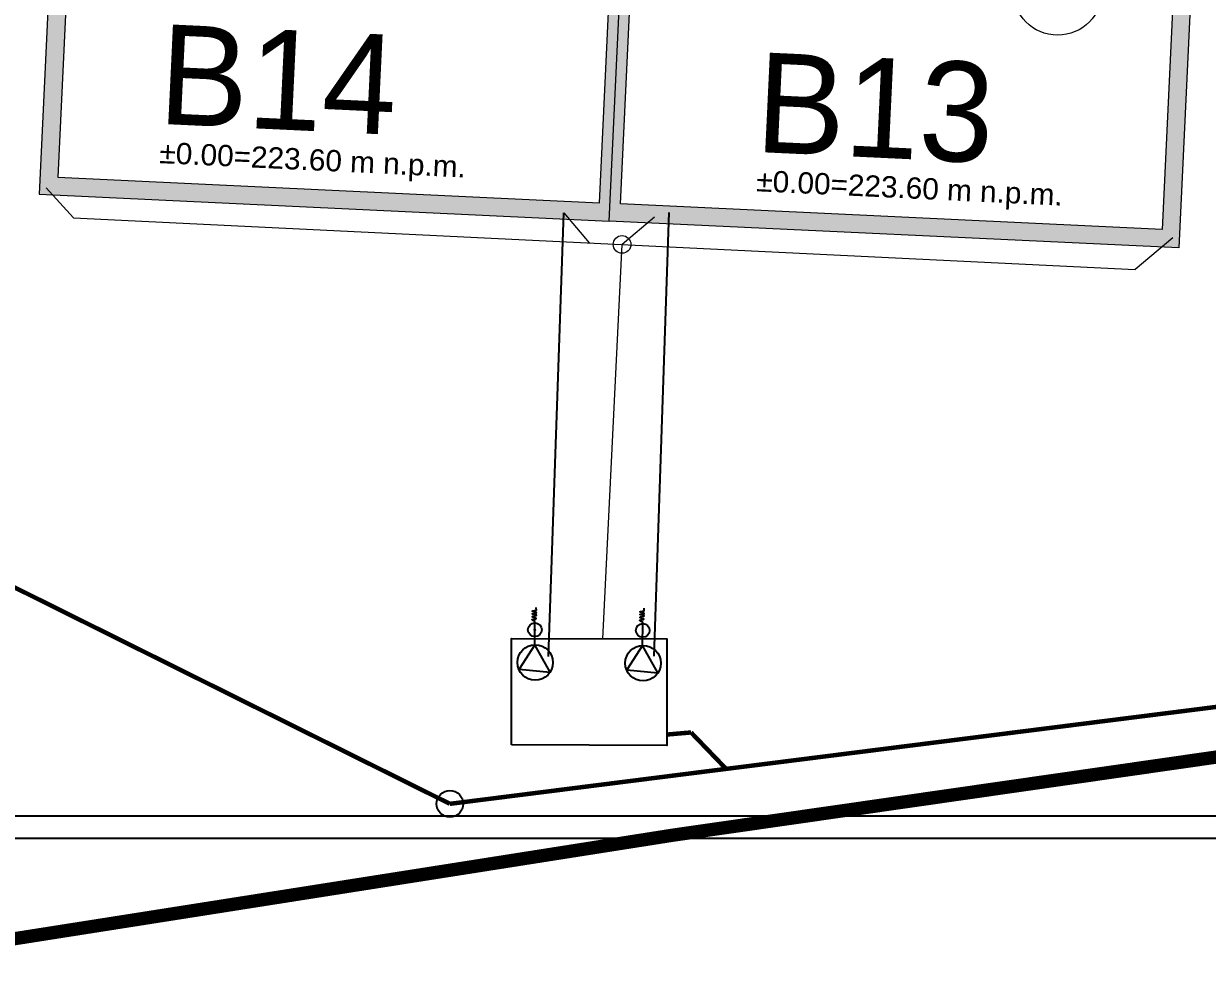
# Model space of a CAD drawing. Header units: millimetres. Extents: x 1780 to 154263, y -7240 to 17216.
# Drawn here: x 7822 to 10489, y 816 to 2923 of the extents above; entities that cross this region are included whole.
import ezdxf

# ---------------------------------------------------------------- set-up
doc = ezdxf.new("R2010")
doc.units = ezdxf.units.MM
doc.linetypes.add('ACAD_ISO03W100', pattern=[30, 12, -18])
for name, color, linetype, lineweight in [('0 zlewnie cząstkowe', 8, 'Continuous', 50), ('2d_SX_PZT_instalacje - kanalizacja deszczowa', 8, 'CWK_KANALIZACJA_DESZCZOWA', 15), ('2d_SX_PZT_opis', 8, 'Continuous', 9), ('2d_SX_PZT_sieci i przyłącza - kanalizacja deszczowa', 8, 'Continuous', 25), ('2d_SX_PZT_teren inwestcyji', 8, 'Continuous', 5), ('2d_SX_PZT_wymiary', 50, 'Continuous', 5)]:
    doc.layers.add(name, color=color, linetype=linetype, lineweight=lineweight)
doc.layers.add('2d_SX_PZT_instalacje - elektryka', color=7, linetype='Continuous', lineweight=18, true_color=0xf51800)
doc.layers.add('60 instalacje elektryka', color=10, linetype='Continuous')
doc.layers.get('2d_SX_PZT_wymiary').off()
doc.styles.get("Standard").update_dxf_attribs({"font": 'ARIAL.TTF'})
doc.styles.add('superhelix light', font='')
doc.styles.get('superhelix light').set_extended_font_data('Bahnschrift Light')
doc.linetypes.add('CWK_KANALIZACJA_DESZCZOWA', pattern='A,0.5,-0.125,["Kd",Standard,S=0.1,R=0,X=-0.05,Y=-0.05],-0.125', length=0.75)
doc.linetypes.add('CWK_PRAD', pattern='A,0.5,-0.125,["En",Standard,S=0.1,R=0,X=-0.05,Y=-0.05],-0.125', length=0.75)

# ---------------------------------------------------------------- blocks, each defined once
blk = doc.blocks.new('NAZWY I RZĘDNE')
at = {"layer": '2d_SX_PZT_opis', "char_height": 225, "width": 507.522, "attachment_point": 3, "rotation": 342.2917, "style": 'superhelix light'}
for s, insert in [('B14', (17845.7, 21322.8)), ('B13', (19128.4, 20913.3))]:
    blk.add_mtext(s, dxfattribs=dict(at, insert=insert))
at = {"layer": '2d_SX_PZT_opis', "char_height": 48, "width": 1025.543, "attachment_point": 1, "rotation": 342.2917}
for insert in [(17262.6, 21230.3), (18545.3, 20820.8)]:
    blk.add_mtext('%%P0.00=223.60 m n.p.m.', dxfattribs=dict(at, insert=insert))
blk = doc.blocks.new('pzt wymiary podstawowe')
at = {"layer": '2d_SX_PZT_wymiary', "rotation": 15.04791395420216}
blk.add_blockref('NAZWY I RZĘDNE', (-39723.1, -71705.8), dxfattribs=at)
blk = doc.blocks.new('PDKLD PZT')
h = blk.add_hatch(color=256)
h.dxf.hatch_style = 1
h.paths.add_polyline_path([(22292.2, -22890.6), (21071.5, -22833), (21035.4, -23598.1), (22256, -23655.8)], flags=16)
h.paths.add_polyline_path([(22317.5, -22851.8), (21033.4, -22791.1), (20993.6, -23636.2), (22277.6, -23696.8)])
h = blk.add_hatch(color=256)
h.dxf.hatch_style = 1
h.paths.add_polyline_path([(22339.1, -22892.8), (23559.7, -22950.4), (23523.6, -23715.6), (22303, -23658)], flags=16)
h.paths.add_polyline_path([(22317.5, -22851.8), (23601.6, -22912.4), (23561.7, -23757.4), (22277.6, -23696.8)])
for points in [[(22317.5, -22851.8), (21033.4, -22791.1), (20993.6, -23636.2), (22277.6, -23696.8)], [(22292.2, -22890.6), (21071.5, -22833), (21035.4, -23598.1), (22256, -23655.8)], [(22317.5, -22851.8), (23601.6, -22912.4), (23561.7, -23757.4), (22277.6, -23696.8)], [(22339.1, -22892.8), (23559.7, -22950.4), (23523.6, -23715.6), (22303, -23658)]]:
    blk.add_lwpolyline(points, close=True)
at = {"layer": '0 zlewnie cząstkowe', "linetype": 'ByBlock', "lineweight": 25}
for p, q in [((22113.8, -24574.4), (22113.6, -24568.1)), ((22356.7, -24576), (22356.4, -24569.7)), ((22110.3, -24653.3), (22110.5, -24599.4)), ((22353.2, -24654.8), (22353.4, -24601))]:
    blk.add_line(p, q, dxfattribs=at)
for points in [[(22057.9, -24877.6), (22057.8, -24637.6), (22407.8, -24638.9), (22407.9, -24878.9), (22057.9, -24877.6)], [(22074.9, -24707.1), (22145, -24713.4), (22110.3, -24652.1), (22074.9, -24707.1)], [(22317.8, -24708.6), (22387.8, -24714.9), (22353.2, -24653.6), (22317.8, -24708.6)]]:
    blk.add_lwpolyline(points, dxfattribs=at)
for centre, radius in [((22110.5, -24618.1), 15.6), ((22110.5, -24618.1), 0.947), ((22353.4, -24619.6), 15.6), ((22111.2, -24692), 40), ((22354.1, -24693.5), 40), ((21919, -25010.6), 30)]:
    blk.add_circle(centre, radius, dxfattribs=at)
for points in [[(22111.1, -24599.7), (22104.3, -24594.9), (22113.2, -24592.7), (22104.2, -24588.7), (22114.1, -24585.2), (22104.3, -24582.2), (22114.1, -24579.7), (22104, -24576.5), (22113.8, -24574.4)], [(22354, -24601.3), (22347.2, -24596.5), (22356.1, -24594.3), (22347.1, -24590.3), (22357, -24586.8), (22347.2, -24583.8), (22357, -24581.3), (22346.9, -24578.1), (22356.7, -24576)]]:
    blk.add_spline(points, degree=3, dxfattribs=at)
at = {"layer": '2d_SX_PZT_instalacje - kanalizacja deszczowa', "ltscale": 500}
for points in [[(21070.6, -23689.4), (21009.2, -23621.9)], [(22175.3, -23678.1), (22232.5, -23746.1)], [(21070.6, -23689.4), (23462.9, -23806.1)], [(22379.9, -23687.9), (22306.8, -23749.5)], [(23547.7, -23734.6), (23462.9, -23806.1)], [(22263.4, -24638.4), (22306.8, -23749.5)]]:
    blk.add_lwpolyline(points, dxfattribs=at)
blk.add_circle((22306.8, -23749.5), 20, dxfattribs=at)
at = {"layer": '2d_SX_PZT_opis'}
blk.add_circle((23288.3, -23176.4), 101.1, dxfattribs=at)
at = {"layer": '2d_SX_PZT_sieci i przyłącza - kanalizacja deszczowa', "linetype": 'ByBlock', "const_width": 10}
for points in [[(21919, -25010.6), (19684.6, -23899.3)], [(21919, -25010.6), (26617.9, -24416)], [(22462.3, -24849.7), (22408.9, -24854.3)], [(22541.7, -24932.1), (22462.3, -24849.7)]]:
    blk.add_lwpolyline(points, dxfattribs=at)
at = {"layer": '2d_SX_PZT_teren inwestcyji', "linetype": 'Continuous', "ltscale": 0.1, "const_width": 15}
blk.add_lwpolyline([(30155.8, -20785.3), (28040.9, -20790.1), (21848.8, -20716.8), (20438.2, -20710.8), (17876.4, -20724.6), (16580.9, -20789.2), (15526.1, -20866.9), (16574.3, -21703), (17521.3, -22617), (19294, -24240.4), (20757.4, -25343.1), (22422.4, -25081.1), (23005.5, -24997.3), (23655.5, -24903.8), (24247.6, -24818.6), (28533.9, -24463.7), (30610.8, -24379.1)], dxfattribs=at)
at = {"layer": '2d_SX_PZT_teren inwestcyji', "linetype": 'ACAD_ISO03W100', "ltscale": 5, "const_width": 30}
blk.add_lwpolyline([(30155.8, -20785.3), (28342.4, -20789.4), (28334.3, -22382), (28789.5, -22709.6), (28783.7, -23837.5), (26869.3, -23996), (26875.1, -22852.9), (27333.6, -22512.2), (27342.4, -20781.8), (21848.8, -20716.8), (20438.2, -20710.8), (17876.4, -20724.6), (16580.9, -20789.2), (15526.1, -20866.9), (16574.3, -21703), (17521.3, -22617), (19294, -24240.4), (20757.4, -25343.1), (22422.4, -25081.1), (23005.5, -24997.3), (23655.5, -24903.8), (24247.6, -24818.6), (28533.9, -24463.7), (30610.8, -24379.1)], dxfattribs=at)
at = {"layer": '2d_SX_PZT_wymiary'}
for name, p, rotation in [('pzt wymiary podstawowe', (49864.8, 23182.4), 359.9576482055129), ('NAZWY I RZĘDNE', (10088.6, -48494), 15.00556215971501)]:
    blk.add_blockref(name, p, dxfattribs=dict(at, rotation=rotation))

msp = doc.modelspace()

# ---------------------------------------------------------------- linework, layer by layer
at = {"layer": '2d_SX_PZT_instalacje - elektryka', "color": 7, "linetype": 'CWK_PRAD', "lineweight": 25, "ltscale": 400, "flags": 128}
for points in [[(9004.2, 1496.8), (9038.3, 2497.1)], [(9242, 1497.4), (9276.1, 2497.7)]]:
    msp.add_lwpolyline(points, dxfattribs=at)
at = {"layer": '60 instalacje elektryka'}
for points in [[(53121.2, 5617.3), (1780.2, 5617.3), (1780.2, 1087.5), (53121.2, 1087.5)], [(2058.6, 1137.5), (53058.1, 1137.5), (53058.1, 5552.3), (2058.6, 5552.3)]]:
    msp.add_lwpolyline(points, close=True, dxfattribs=at)

# ---------------------------------------------------------------- block references
at = {"layer": '2d_SX_PZT_teren inwestcyji'}
msp.add_blockref('PDKLD PZT', (-13137, 26175.2), dxfattribs=at)

doc.saveas('drawing.dxf')
